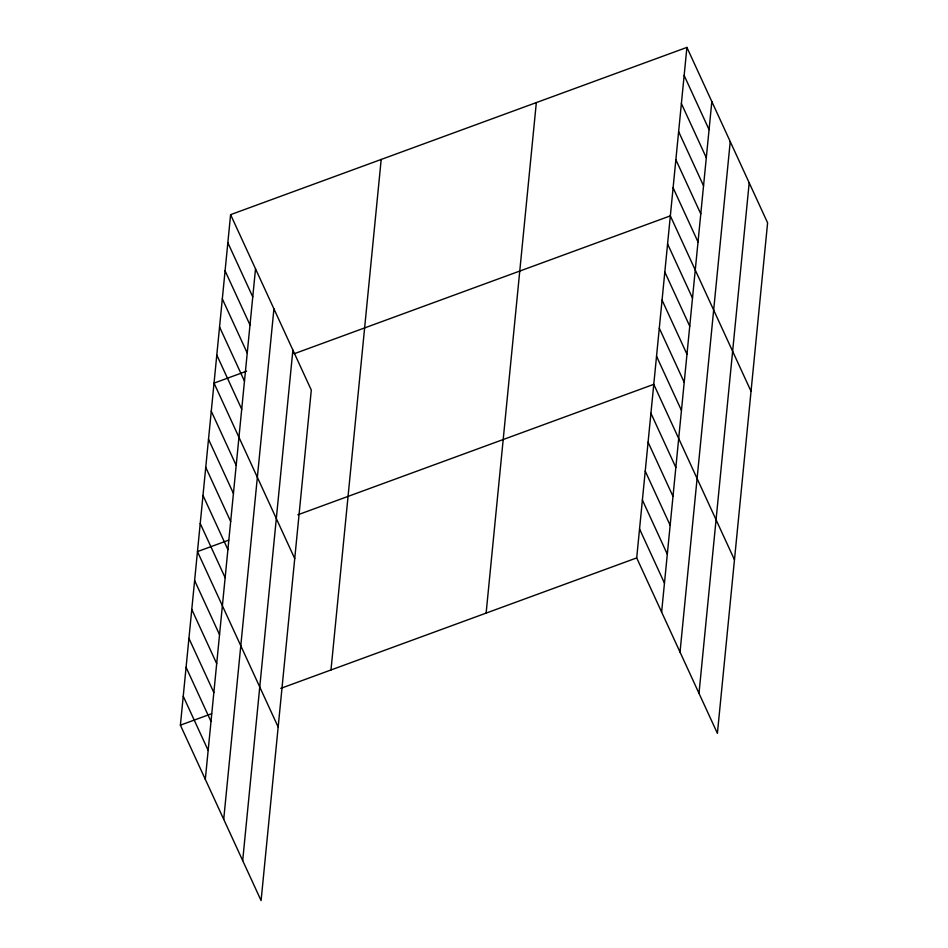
<?xml version="1.0" encoding="UTF-8"?>
<svg xmlns="http://www.w3.org/2000/svg" width="948" height="948" viewBox="0 0 948 948"><rect width="100%" height="100%" fill="white"/><g stroke="black" fill="none" stroke-linecap="round" stroke-linejoin="round"><path stroke-width="1.42" d="M230.601 214.651L311.3 390.09L261.091 900.6L180.393 725.161L230.601 214.651L686.909 47.4L767.607 222.839L717.399 733.349L636.7 557.91L686.909 47.4M205.313 779.339L255.522 268.817M223.716 819.356L273.925 308.835M242.688 860.583L292.885 350.073M330.982 669.975L381.191 159.454M486.123 613.107L536.331 102.597M661.621 612.088L711.83 101.566M680.024 652.106L730.233 141.584M698.996 693.332L749.193 182.822M246.599 371.189L214.035 383.122L294.721 558.562M294.07 353.782L670.343 215.871L751.041 391.311M228.669 540.159L197.468 551.594L278.155 727.021M297.85 514.8L653.776 384.343L734.463 559.77M180.393 725.161L211.594 713.726M280.786 688.366L636.7 557.91M684.148 75.473L709.068 129.651M681.387 103.557L706.307 157.724M678.626 131.63L703.546 185.808M675.865 159.714L700.785 213.881M673.104 187.787L698.024 241.965M667.582 243.944L692.502 298.122M664.821 272.029L689.741 326.195M662.06 300.101L686.98 354.279M659.298 328.186L684.219 382.352M656.537 356.258L681.458 410.437M650.932 413.269L675.841 467.435M648.088 442.195L672.997 496.373M645.244 471.12L670.153 525.299M642.4 500.058L667.309 554.225M639.545 528.984L664.465 583.15M227.84 242.724L252.761 296.902M225.079 270.808L249.999 324.974M222.318 298.881L247.238 353.059M219.557 326.965L244.477 381.132M216.796 355.038L241.716 409.216M211.274 411.195L236.194 465.373M208.513 439.279L233.433 493.446M205.752 467.352L230.672 521.53M202.991 495.437L227.911 549.603M200.229 523.509L225.138 577.688M194.624 580.52L219.533 634.686M191.78 609.445L216.689 663.624M188.936 638.371L213.845 692.55M186.081 667.309L211.001 721.475M183.237 696.235L208.157 750.401"/></g></svg>
